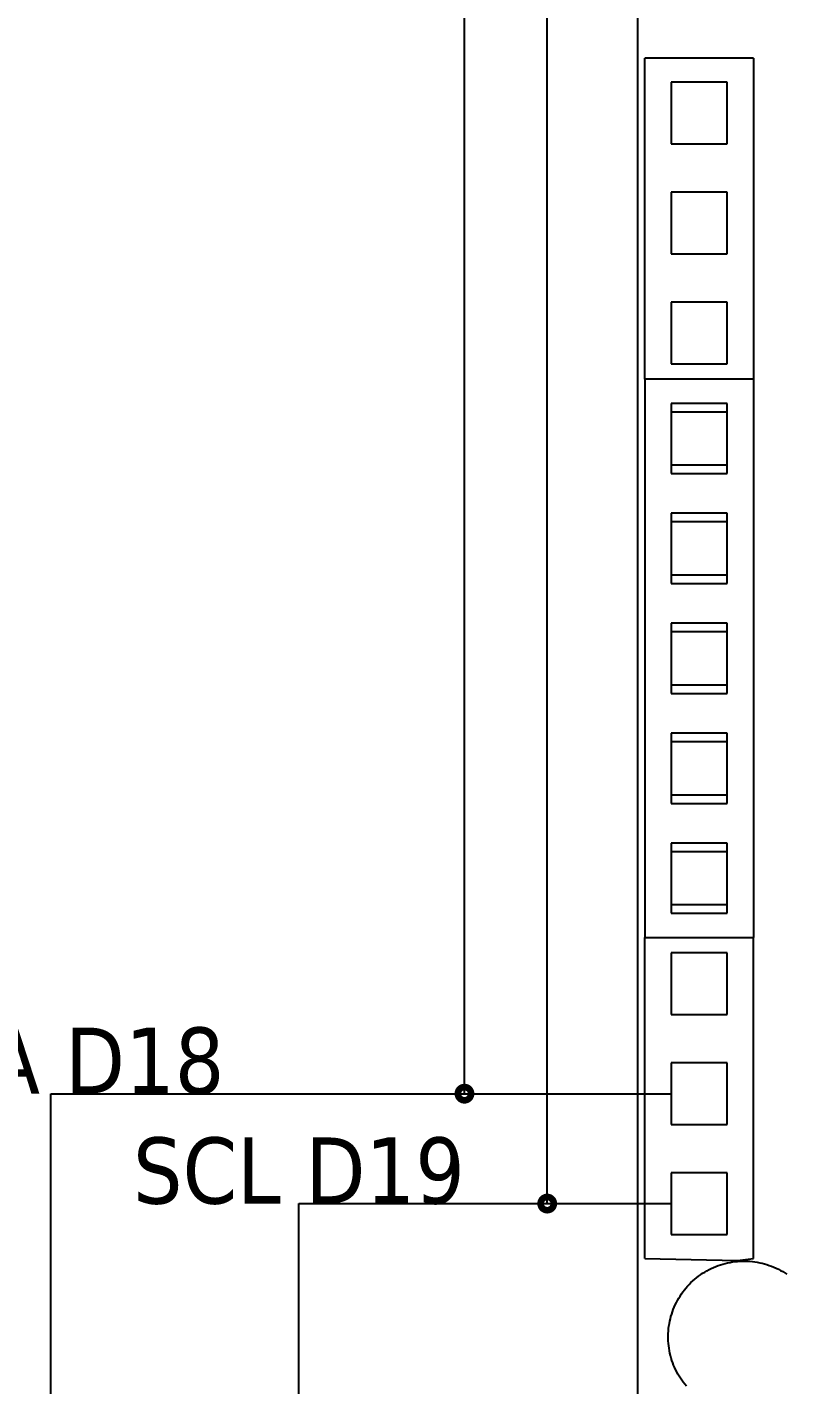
# Model space of a CAD drawing. Header units: inches. Extents: x 0 to 16.6, y 0 to 10.6.
# Drawn here: x 1.589 to 2.737, y 5.6 to 7.652 of the extents above; entities that cross this region are included whole.
import ezdxf
from ezdxf.enums import TextEntityAlignment as Align

# ---------------------------------------------------------------- set-up
doc = ezdxf.new("R2010")
doc.units = ezdxf.units.IN
doc.header["$LTSCALE"] = 0.5
doc.header["$MEASUREMENT"] = 0
doc.layers.add('Edges', color=7, linetype='Continuous')
doc.styles.add('TAHOMA_STANDARD', font='tahoma.ttf')

# ---------------------------------------------------------------- blocks, each defined once
blk = doc.blocks.new('Arduino Uno pl')
at = {"layer": 'Edges'}
for p, q in [((-31.18, 39.648), (-31.18, -26.106)), ((-28.541, 18.323), (-31.014, 18.323)), ((-31.014, 11.007), (-31.014, 18.323)), ((-28.541, 18.323), (-28.541, 11.007)), ((-29.139, 17.772), (-30.415, 17.772)), ((-30.415, 17.772), (-30.415, 16.369)), ((-29.139, 16.369), (-29.139, 17.772)), ((-30.415, 16.369), (-29.139, 16.369)), ((-29.139, 15.267), (-30.415, 15.267)), ((-30.415, 15.267), (-30.415, 13.865)), ((-29.139, 13.865), (-29.139, 15.267)), ((-30.415, 13.865), (-29.139, 13.865)), ((-29.139, 12.763), (-30.415, 12.763)), ((-30.415, 12.763), (-30.415, 11.36)), ((-29.139, 11.36), (-29.139, 12.763)), ((-30.415, 11.36), (-29.139, 11.36)), ((-28.541, 11.007), (-31.014, 11.007)), ((-31.014, 11.007), (-31.014, -1.713)), ((-28.541, 11.007), (-28.541, -1.713)), ((-29.139, 10.456), (-30.415, 10.456)), ((-30.415, 10.456), (-30.415, 10.258)), ((-29.139, 10.258), (-30.415, 10.258)), ((-30.415, 10.258), (-30.415, 9.053)), ((-29.139, 10.258), (-29.139, 10.456)), ((-29.139, 9.053), (-29.139, 10.258)), ((-30.415, 9.053), (-29.139, 9.053)), ((-30.415, 9.053), (-30.415, 8.856)), ((-29.139, 8.856), (-29.139, 9.053)), ((-30.415, 8.856), (-29.139, 8.856)), ((-29.139, 7.951), (-30.415, 7.951)), ((-30.415, 7.951), (-30.415, 7.754)), ((-29.139, 7.754), (-30.415, 7.754)), ((-30.415, 7.754), (-30.415, 6.549)), ((-29.139, 7.754), (-29.139, 7.951)), ((-29.139, 6.549), (-29.139, 7.754)), ((-30.415, 6.549), (-29.139, 6.549)), ((-30.415, 6.549), (-30.415, 6.351)), ((-29.139, 6.351), (-29.139, 6.549)), ((-30.415, 6.351), (-29.139, 6.351)), ((-29.139, 5.447), (-30.415, 5.447)), ((-30.415, 5.447), (-30.415, 5.249)), ((-29.139, 5.249), (-29.139, 5.447)), ((-29.139, 5.249), (-30.415, 5.249)), ((-30.415, 5.249), (-30.415, 4.044)), ((-29.139, 4.044), (-29.139, 5.249)), ((-30.415, 4.044), (-29.139, 4.044)), ((-30.415, 4.044), (-30.415, 3.847)), ((-29.139, 3.847), (-29.139, 4.044)), ((-30.415, 3.847), (-29.139, 3.847)), ((-29.139, 2.942), (-30.415, 2.942)), ((-30.415, 2.942), (-30.415, 2.745)), ((-29.139, 2.745), (-29.139, 2.942)), ((-29.139, 2.745), (-30.415, 2.745)), ((-30.415, 2.745), (-30.415, 1.54)), ((-29.139, 1.54), (-29.139, 2.745)), ((-30.415, 1.54), (-29.139, 1.54)), ((-30.415, 1.54), (-30.415, 1.342)), ((-30.415, 1.342), (-29.139, 1.342)), ((-29.139, 1.342), (-29.139, 1.54)), ((-29.139, 0.438), (-30.415, 0.438)), ((-30.415, 0.438), (-30.415, 0.24)), ((-29.139, 0.24), (-29.139, 0.438)), ((-29.139, 0.24), (-30.415, 0.24)), ((-30.415, 0.24), (-30.415, -0.965)), ((-29.139, -0.965), (-29.139, 0.24)), ((-30.415, -0.965), (-29.139, -0.965)), ((-30.415, -0.965), (-30.415, -1.162)), ((-30.415, -1.162), (-29.139, -1.162)), ((-29.139, -1.162), (-29.139, -0.965)), ((-31.014, -1.713), (-28.541, -1.713)), ((-31.014, -9.029), (-31.014, -1.713)), ((-28.541, -9.029), (-28.541, -1.713)), ((-29.139, -2.067), (-30.415, -2.067)), ((-30.415, -2.067), (-30.415, -3.469)), ((-29.139, -3.469), (-29.139, -2.067)), ((-30.415, -3.469), (-29.139, -3.469)), ((-29.139, -4.571), (-30.415, -4.571)), ((-30.415, -4.571), (-30.415, -5.974)), ((-29.139, -5.974), (-29.139, -4.571)), ((-30.415, -5.974), (-29.139, -5.974)), ((-29.139, -7.076), (-30.415, -7.076)), ((-30.415, -7.076), (-30.415, -8.479)), ((-29.139, -8.479), (-29.139, -7.076)), ((-30.415, -8.479), (-29.139, -8.479)), ((-31.014, -9.029), (-28.905, -9.073)), ((-28.905, -9.073), (-28.541, -9.029))]:
    blk.add_line(p, q, dxfattribs=at)
blk.add_lwpolyline([(-30.065, -11.937), (-30.101, -11.894), (-30.136, -11.849), (-30.169, -11.803), (-30.201, -11.756), (-30.231, -11.709), (-30.259, -11.66), (-30.286, -11.61), (-30.311, -11.559), (-30.335, -11.508), (-30.357, -11.456), (-30.377, -11.403), (-30.395, -11.35), (-30.412, -11.296), (-30.427, -11.241), (-30.44, -11.186), (-30.451, -11.131), (-30.461, -11.075), (-30.468, -11.019), (-30.474, -10.963), (-30.478, -10.907), (-30.48, -10.85), (-30.481, -10.794), (-30.479, -10.737), (-30.476, -10.681), (-30.47, -10.624), (-30.463, -10.568), (-30.454, -10.513), (-30.444, -10.457), (-30.431, -10.402), (-30.417, -10.347), (-30.4, -10.293), (-30.383, -10.24), (-30.363, -10.187), (-30.342, -10.134), (-30.318, -10.083), (-30.294, -10.032), (-30.267, -9.982), (-30.239, -9.933), (-30.21, -9.885), (-30.178, -9.837), (-30.146, -9.791), (-30.112, -9.746), (-30.076, -9.703), (-30.039, -9.66), (-30, -9.618), (-29.961, -9.578), (-29.92, -9.539), (-29.877, -9.502), (-29.834, -9.466), (-29.789, -9.431), (-29.743, -9.398), (-29.696, -9.366), (-29.649, -9.336), (-29.6, -9.308), (-29.55, -9.281), (-29.5, -9.256), (-29.448, -9.232), (-29.396, -9.21), (-29.343, -9.19), (-29.29, -9.172), (-29.236, -9.155), (-29.181, -9.14), (-29.126, -9.127), (-29.071, -9.116), (-29.015, -9.106), (-28.959, -9.099), (-28.903, -9.093), (-28.847, -9.089), (-28.79, -9.087), (-28.734, -9.087), (-28.677, -9.088), (-28.621, -9.092), (-28.564, -9.097), (-28.508, -9.104), (-28.453, -9.113), (-28.397, -9.124), (-28.342, -9.136), (-28.287, -9.151), (-28.233, -9.167), (-28.18, -9.185), (-28.127, -9.204), (-28.074, -9.226), (-28.023, -9.249), (-27.972, -9.273), (-27.922, -9.3), (-27.873, -9.328), (-27.825, -9.358), (-27.778, -9.389)], dxfattribs=at)

msp = doc.modelspace()

# ---------------------------------------------------------------- linework, layer by layer
at = {"color": 241, "linetype": 'Continuous'}
for points in [[(2.25, 6.0405), (2.25, 10.25)], [(2.375, 5.8744), (2.375, 10)], [(1.625, 6.0405), (2.25, 6.0405)], [(1.625, 2.25), (1.625, 6.0405)], [(2.25, 6.0405), (2.562, 6.0405)], [(2, 5.8744), (2.375, 5.8744)], [(2, 2.125), (2, 5.8744)], [(2.375, 5.8744), (2.562, 5.8744)]]:
    msp.add_lwpolyline(points, dxfattribs=at)
at = {"color": 221}
for points in [[(2.255, 6.0405, 0.02, 0.02, 1), (2.245, 6.0405, 0.02, 0.02, 1)], [(2.38, 5.8744, 0.02, 0.02, 1), (2.37, 5.8744, 0.02, 0.02, 1)]]:
    msp.add_lwpolyline(points, format="xyseb", close=True, dxfattribs=at)

# ---------------------------------------------------------------- block references
at = {"xscale": 0.0663341395878071, "yscale": 0.0663341395878071, "zscale": 0.0663341395878071, "rotation": 360}
msp.add_blockref('Arduino Uno pl', (4.5796, 6.3903), dxfattribs=at)

# ---------------------------------------------------------------- texts
at = {"style": 'TAHOMA_STANDARD'}
for s, p in [('SDA D18', (1.625, 6.0405)), ('SCL D19', (2, 5.8744))]:
    msp.add_text(s, height=0.1, dxfattribs=at).set_placement(p, align=Align.CENTER)

doc.saveas('drawing.dxf')
